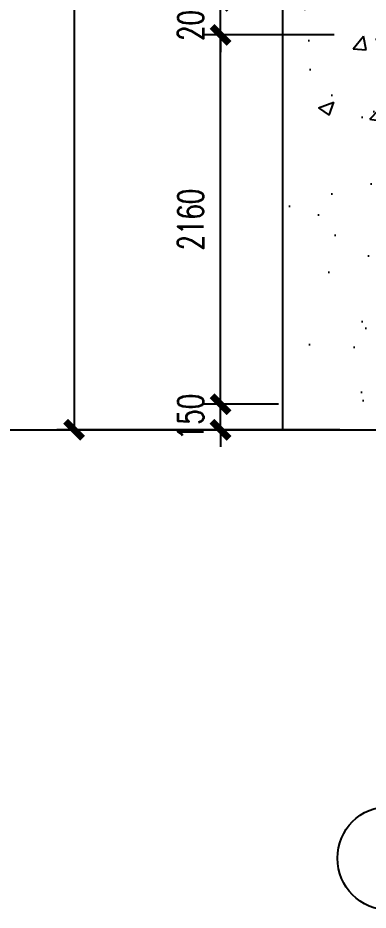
# Model space of a CAD drawing. Header units: millimetres. Extents: x -198529 to 244266, y -64 to 158464.
# Drawn here: x -175819 to -173769, y 116377 to 121597 of the extents above; entities that cross this region are included whole.
import ezdxf

# ---------------------------------------------------------------- set-up
doc = ezdxf.new("R2010")
doc.units = ezdxf.units.MM
doc.layers.add('0-DCC-STRUC-T', color=4, linetype='Continuous')
doc.layers.add('COIL-BANK', color=8, linetype='Continuous')
doc.styles.add('DIM_FONT', font='SIMPLEX', dxfattribs={"width": 0.7, "bigfont": 'GBCBIG'})
doc.dimstyles.new('DIM-1', dxfattribs={"dimtxt": 150, "dimasz": 100, "dimexe": 100, "dimexo": 100, "dimgap": 100, "dimtad": 1, "dimdec": 0, "dimzin": 12, "dimdsep": 46, "dimtxsty": 'DIM_FONT', "dimblk": 'ARCHTICK', "dimcen": 2.5, "dimclrd": 256, "dimclre": 256, "dimclrt": 256, "dimadec": 0, "dimazin": 3, "dimtfac": 1, "dimtdec": 0, "dimtix": 1, "dimtmove": 2, "dimatfit": 3, "dimfxl": 1, "dimlwd": -1, "dimlwe": -1, "dimarcsym": 0})

# ---------------------------------------------------------------- blocks, each defined once
blk = doc.blocks.new('_ArchTick')
at = {"color": 0, "linetype": 'ByBlock', "const_width": 0.4}
blk.add_lwpolyline([(-0.5, -0.5), (0.5, 0.5)], dxfattribs=at)
blk = doc.blocks.new('*D233')
at = {"layer": '0-DCC-STRUC-T', "transparency": 16777216}
for p, q in [((-174995.8, 125287), (-175590.1, 125287)), ((-175490.1, 125287), (-175490.1, 119187)), ((-173935.7, 119187), (-175590.1, 119187))]:
    blk.add_line(p, q, dxfattribs=at)
at = {"layer": 'Defpoints', "color": 0, "transparency": 16777216}
for p in [(-174895.8, 125287), (-175490.1, 119187), (-173835.7, 119187)]:
    blk.add_point(p, dxfattribs=at)
at = {"layer": '0-DCC-STRUC-T', "transparency": 16777216, "xscale": 100, "yscale": 100, "zscale": 100}
for p, rotation in [((-175490.1, 125287), 90), ((-175490.1, 119187), 270)]:
    blk.add_blockref('_ArchTick', p, dxfattribs=dict(at, rotation=rotation))
at = {"layer": '0-DCC-STRUC-T', "transparency": 16777216, "insert": (-175665.1, 122237), "char_height": 150, "attachment_point": 5, "rotation": 90, "style": 'DIM_FONT'}
blk.add_mtext('6100', dxfattribs=at)
blk = doc.blocks.new('*D102')
at = {"layer": '0-DCC-STRUC-T', "transparency": 16777216}
for p, q in [((-173968.2, 121497), (-174732.8, 121497)), ((-174632.8, 119337), (-174632.8, 121497)), ((-174293.1, 119337), (-174732.8, 119337))]:
    blk.add_line(p, q, dxfattribs=at)
at = {"layer": 'Defpoints', "color": 0, "transparency": 16777216}
for p in [(-174632.8, 121497), (-173868.2, 121497), (-174193.1, 119337)]:
    blk.add_point(p, dxfattribs=at)
at = {"layer": '0-DCC-STRUC-T', "transparency": 16777216, "xscale": 100, "yscale": 100, "zscale": 100}
for p, rotation in [((-174632.8, 121497), 90), ((-174632.8, 119337), 270)]:
    blk.add_blockref('_ArchTick', p, dxfattribs=dict(at, rotation=rotation))
at = {"layer": '0-DCC-STRUC-T', "transparency": 16777216, "insert": (-174807.8, 120417), "char_height": 150, "attachment_point": 5, "rotation": 90, "style": 'DIM_FONT'}
blk.add_mtext('2160', dxfattribs=at)
blk = doc.blocks.new('*D103')
at = {"layer": '0-DCC-STRUC-T', "transparency": 16777216}
for p, q in [((-174632.8, 121697), (-174632.8, 121797)), ((-173968.2, 121697), (-174732.8, 121697)), ((-174632.8, 121497), (-174632.8, 121697)), ((-173968.2, 121497), (-174732.8, 121497)), ((-174632.8, 121497), (-174632.8, 121397))]:
    blk.add_line(p, q, dxfattribs=at)
at = {"layer": 'Defpoints', "color": 0, "transparency": 16777216}
for p in [(-174632.8, 121697), (-173868.2, 121697), (-173868.2, 121497)]:
    blk.add_point(p, dxfattribs=at)
at = {"layer": '0-DCC-STRUC-T', "transparency": 16777216, "xscale": 100, "yscale": 100, "zscale": 100}
for p, rotation in [((-174632.8, 121697), 270), ((-174632.8, 121497), 90)]:
    blk.add_blockref('_ArchTick', p, dxfattribs=dict(at, rotation=rotation))
at = {"layer": '0-DCC-STRUC-T', "transparency": 16777216, "insert": (-174807.8, 121597), "char_height": 150, "attachment_point": 5, "rotation": 90, "style": 'DIM_FONT'}
blk.add_mtext('200', dxfattribs=at)
blk = doc.blocks.new('*D165')
at = {"layer": '0-DCC-STRUC-T', "transparency": 16777216}
for p, q in [((-174632.8, 119337), (-174632.8, 119437)), ((-174293.1, 119337), (-174732.8, 119337)), ((-174632.8, 119187), (-174632.8, 119337)), ((-174293.1, 119187), (-174732.8, 119187)), ((-174632.8, 119187), (-174632.8, 119087))]:
    blk.add_line(p, q, dxfattribs=at)
at = {"layer": 'Defpoints', "color": 0, "transparency": 16777216}
for p in [(-174632.8, 119337), (-174193.1, 119337), (-174193.1, 119187)]:
    blk.add_point(p, dxfattribs=at)
at = {"layer": '0-DCC-STRUC-T', "transparency": 16777216, "xscale": 100, "yscale": 100, "zscale": 100}
for p, rotation in [((-174632.8, 119337), 270), ((-174632.8, 119187), 90)]:
    blk.add_blockref('_ArchTick', p, dxfattribs=dict(at, rotation=rotation))
at = {"layer": '0-DCC-STRUC-T', "transparency": 16777216, "insert": (-174807.8, 119262), "char_height": 150, "attachment_point": 5, "rotation": 90, "style": 'DIM_FONT'}
blk.add_mtext('150', dxfattribs=at)

msp = doc.modelspace()

# ---------------------------------------------------------------- hatches: boundary and pattern name
at = {"transparency": 33554687}
h = msp.add_hatch(dxfattribs=at)
h.set_pattern_fill('AR-CONC', color=252, scale=5)
h.paths.add_polyline_path([(-174270.8, 119187), (-173070.8, 119187), (-173070.8, 125287), (-174270.8, 125287)])

# ---------------------------------------------------------------- linework, layer by layer
at = {"layer": '0-DCC-STRUC-T'}
msp.add_circle((-173645.8, 116680.5), 303.5, dxfattribs=at)
at = {"layer": 'COIL-BANK'}
msp.add_line((-177509, 119187), (-157362.6, 119187), dxfattribs=at)
msp.add_lwpolyline([(-174270.8, 119187), (-173070.8, 119187), (-173070.8, 125287), (-174270.8, 125287)], close=True, dxfattribs=at)

# ---------------------------------------------------------------- dimensions: what is measured, and where the dimension line sits
at = {"layer": '0-DCC-STRUC-T'}
for base, p1, p2, picture, middle in [((-175490.1, 119187), (-174895.8, 125287), (-173835.7, 119187), '*D233', (-175665.1, 122237)), ((-174632.8, 121697), (-173868.2, 121497), (-173868.2, 121697), '*D103', (-174807.8, 121597)), ((-174632.8, 121497), (-174193.1, 119337), (-173868.2, 121497), '*D102', (-174807.8, 120417)), ((-174632.8, 119337), (-174193.1, 119187), (-174193.1, 119337), '*D165', (-174807.8, 119262))]:
    dim = msp.add_linear_dim(base=base, p1=p1, p2=p2, angle=90, dimstyle='DIM-1', dxfattribs=at)
    dim.commit()
    dim.dimension.update_dxf_attribs({"geometry": picture, "text_midpoint": middle})

doc.saveas('drawing.dxf')
